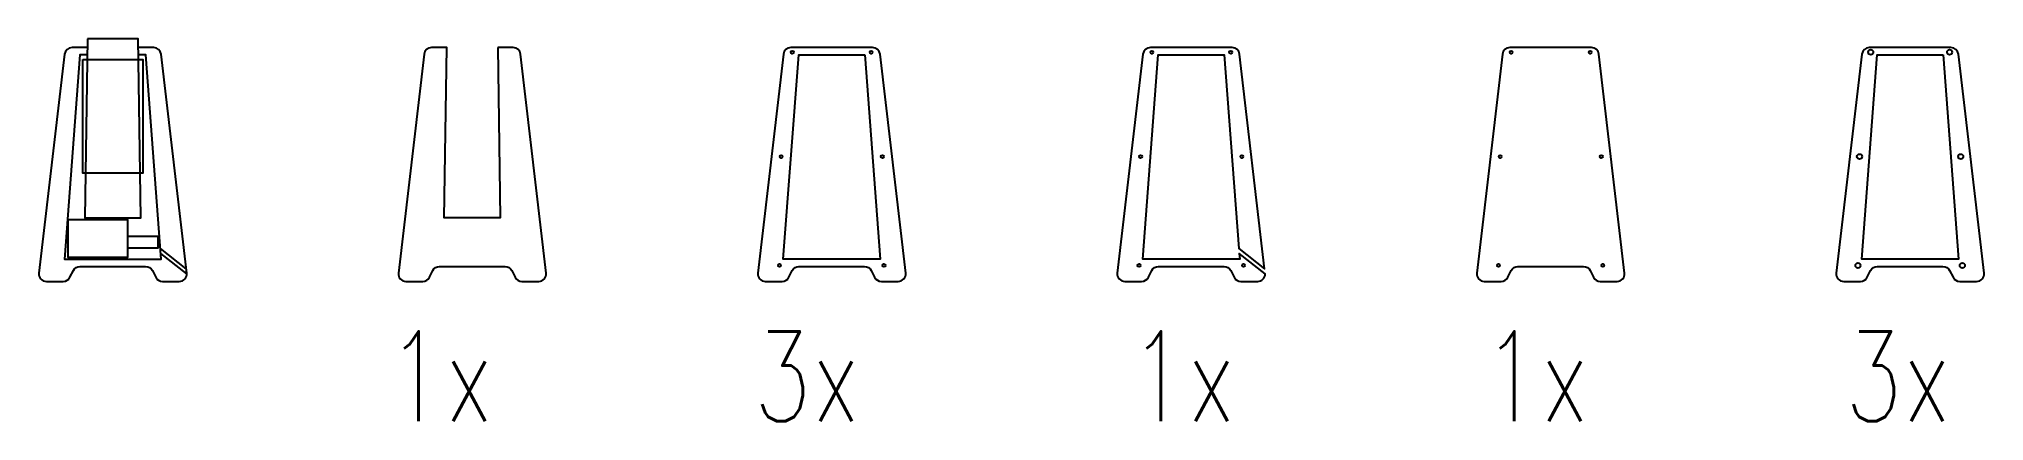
# Model space of a CAD drawing. Header units: inches. Extents: x 10.5 to 75.4, y -6.8 to 6.
import ezdxf

# ---------------------------------------------------------------- set-up
doc = ezdxf.new("R2010")
doc.units = ezdxf.units.IN
doc.header["$LTSCALE"] = 0.5
doc.header["$MEASUREMENT"] = 0
doc.styles.add('Annotative', font='romans.shx', dxfattribs={"width": 0.75})

msp = doc.modelspace()

# ---------------------------------------------------------------- linework, layer by layer
for p, q in [((15.385, -1.701), (14.525, -1.02)), ((15.404, -1.875), (14.538, -1.189))]:
    msp.add_line(p, q)
for points in [[(12.093, 5.99), (12, 0), (13.87, 0), (13.777, 5.99)], [(11.935, 5.3), (13.935, 5.3), (13.935, 1.5), (11.935, 1.5)], [(38.04, 5.45), (38.552, -1.375), (38.552, -1.375), (35.318, -1.375), (35.83, 5.45)], [(74.04, 5.45), (74.552, -1.375), (74.552, -1.375), (71.318, -1.375), (71.83, 5.45)], [(11.435, -0.061), (11.435, -1.311), (13.435, -1.311), (13.435, -0.061)], [(13.435, -1.011), (13.435, -0.611), (14.435, -0.611), (14.435, -1.011)]]:
    msp.add_lwpolyline(points, close=True)
msp.add_lwpolyline([(12.088, 5.7), (11.572, 5.7, 0.379997), (11.323, 5.479), (10.468, -1.846, 0.449278), (10.716, -2.125), (11.28, -2.125, 0.284079), (11.504, -1.987), (11.616, -1.763, -0.284079), (11.84, -1.625), (12.935, -1.625), (14.03, -1.625, -0.284079), (14.254, -1.763), (14.366, -1.987, 0.284079), (14.59, -2.125), (15.154, -2.125, 0.449278), (15.402, -1.846), (14.547, 5.479, 0.379997), (14.298, 5.7), (13.782, 5.7)], format="xyb")
for points in [[(12.088, 5.45), (11.83, 5.45), (11.318, -1.375), (14.552, -1.375), (14.552, -1.375), (14.04, 5.45), (13.782, 5.45)], [(50.552, -1.375), (50.552, -1.375)]]:
    msp.add_lwpolyline(points)
for points in [[(25.782, 5.7), (25.87, 0), (24, 0), (24.088, 5.7), (23.572, 5.7, 0.379997), (23.323, 5.479), (22.468, -1.846, 0.449278), (22.716, -2.125), (23.28, -2.125, 0.284079), (23.504, -1.987), (23.616, -1.763, -0.284079), (23.84, -1.625), (24.935, -1.625), (26.03, -1.625, -0.284079), (26.254, -1.763), (26.366, -1.987, 0.284079), (26.59, -2.125), (27.154, -2.125, 0.449278), (27.402, -1.846), (26.547, 5.479, 0.379997), (26.298, 5.7)], [(35.323, 5.479), (34.468, -1.846, 0.449278), (34.716, -2.125), (35.28, -2.125, 0.284079), (35.504, -1.987), (35.616, -1.763, -0.284079), (35.84, -1.625), (36.935, -1.625), (38.03, -1.625, -0.284079), (38.254, -1.763), (38.366, -1.987, 0.284079), (38.59, -2.125), (39.154, -2.125, 0.449278), (39.402, -1.846), (38.547, 5.479, 0.379997), (38.298, 5.7), (35.572, 5.7, 0.379997)], [(47.323, 5.479), (46.468, -1.846, 0.449278), (46.716, -2.125), (47.28, -2.125, 0.284079), (47.504, -1.987), (47.616, -1.763, -0.284079), (47.84, -1.625), (48.935, -1.625), (50.03, -1.625, -0.284079), (50.254, -1.763), (50.366, -1.987, 0.284079), (50.59, -2.125), (51.154, -2.125, 0.414214), (51.404, -1.875), (50.538, -1.189), (50.552, -1.375), (47.318, -1.375), (47.83, 5.45), (50.04, 5.45), (50.525, -1.02), (51.385, -1.701), (50.547, 5.479, 0.379997), (50.298, 5.7), (47.572, 5.7, 0.379997)], [(60.088, 5.7), (59.572, 5.7, 0.379997), (59.323, 5.479), (58.468, -1.846, 0.449278), (58.716, -2.125), (59.28, -2.125, 0.284079), (59.504, -1.987), (59.616, -1.763, -0.284079), (59.84, -1.625), (60.935, -1.625), (62.03, -1.625, -0.284079), (62.254, -1.763), (62.366, -1.987, 0.284079), (62.59, -2.125), (63.154, -2.125, 0.449278), (63.402, -1.846), (62.547, 5.479, 0.379997), (62.298, 5.7), (61.782, 5.7)], [(71.323, 5.479), (70.468, -1.846, 0.449278), (70.716, -2.125), (71.28, -2.125, 0.284079), (71.504, -1.987), (71.616, -1.763, -0.284079), (71.84, -1.625), (72.935, -1.625), (74.03, -1.625, -0.284079), (74.254, -1.763), (74.366, -1.987, 0.284079), (74.59, -2.125), (75.154, -2.125, 0.449278), (75.402, -1.846), (74.547, 5.479, 0.379997), (74.298, 5.7), (71.572, 5.7, 0.379997)]]:
    msp.add_lwpolyline(points, format="xyb", close=True)
for centre, radius in [((35.618, 5.543), 0.05), ((38.252, 5.543), 0.05), ((47.618, 5.543), 0.05), ((50.252, 5.543), 0.05), ((59.618, 5.543), 0.05), ((62.252, 5.543), 0.05), ((71.618, 5.543), 0.0855), ((74.252, 5.543), 0.0855), ((35.246, 2.052), 0.05), ((38.624, 2.052), 0.05), ((47.246, 2.052), 0.05), ((50.624, 2.052), 0.05), ((59.246, 2.052), 0.05), ((62.624, 2.052), 0.05), ((71.246, 2.052), 0.0855), ((74.624, 2.052), 0.0855), ((35.193, -1.592), 0.05), ((38.677, -1.592), 0.05), ((47.193, -1.592), 0.05), ((50.677, -1.592), 0.05), ((59.193, -1.592), 0.05), ((62.677, -1.592), 0.05), ((71.193, -1.592), 0.0855), ((74.677, -1.592), 0.0855)]:
    msp.add_circle(centre, radius)

# ---------------------------------------------------------------- texts
at = {"char_height": 3, "attachment_point": 1, "style": 'Annotative'}
for s, insert in [('1x', (22.083, -3.8)), ('3x', (34.325, -3.8)), ('1x', (46.862, -3.8)), ('1x', (58.658, -3.8)), ('3x', (70.751, -3.8))]:
    msp.add_mtext_dynamic_manual_height_columns(s, width=6.15766, gutter_width=45, heights=[0], dxfattribs=dict(at, insert=insert))

doc.saveas('drawing.dxf')
